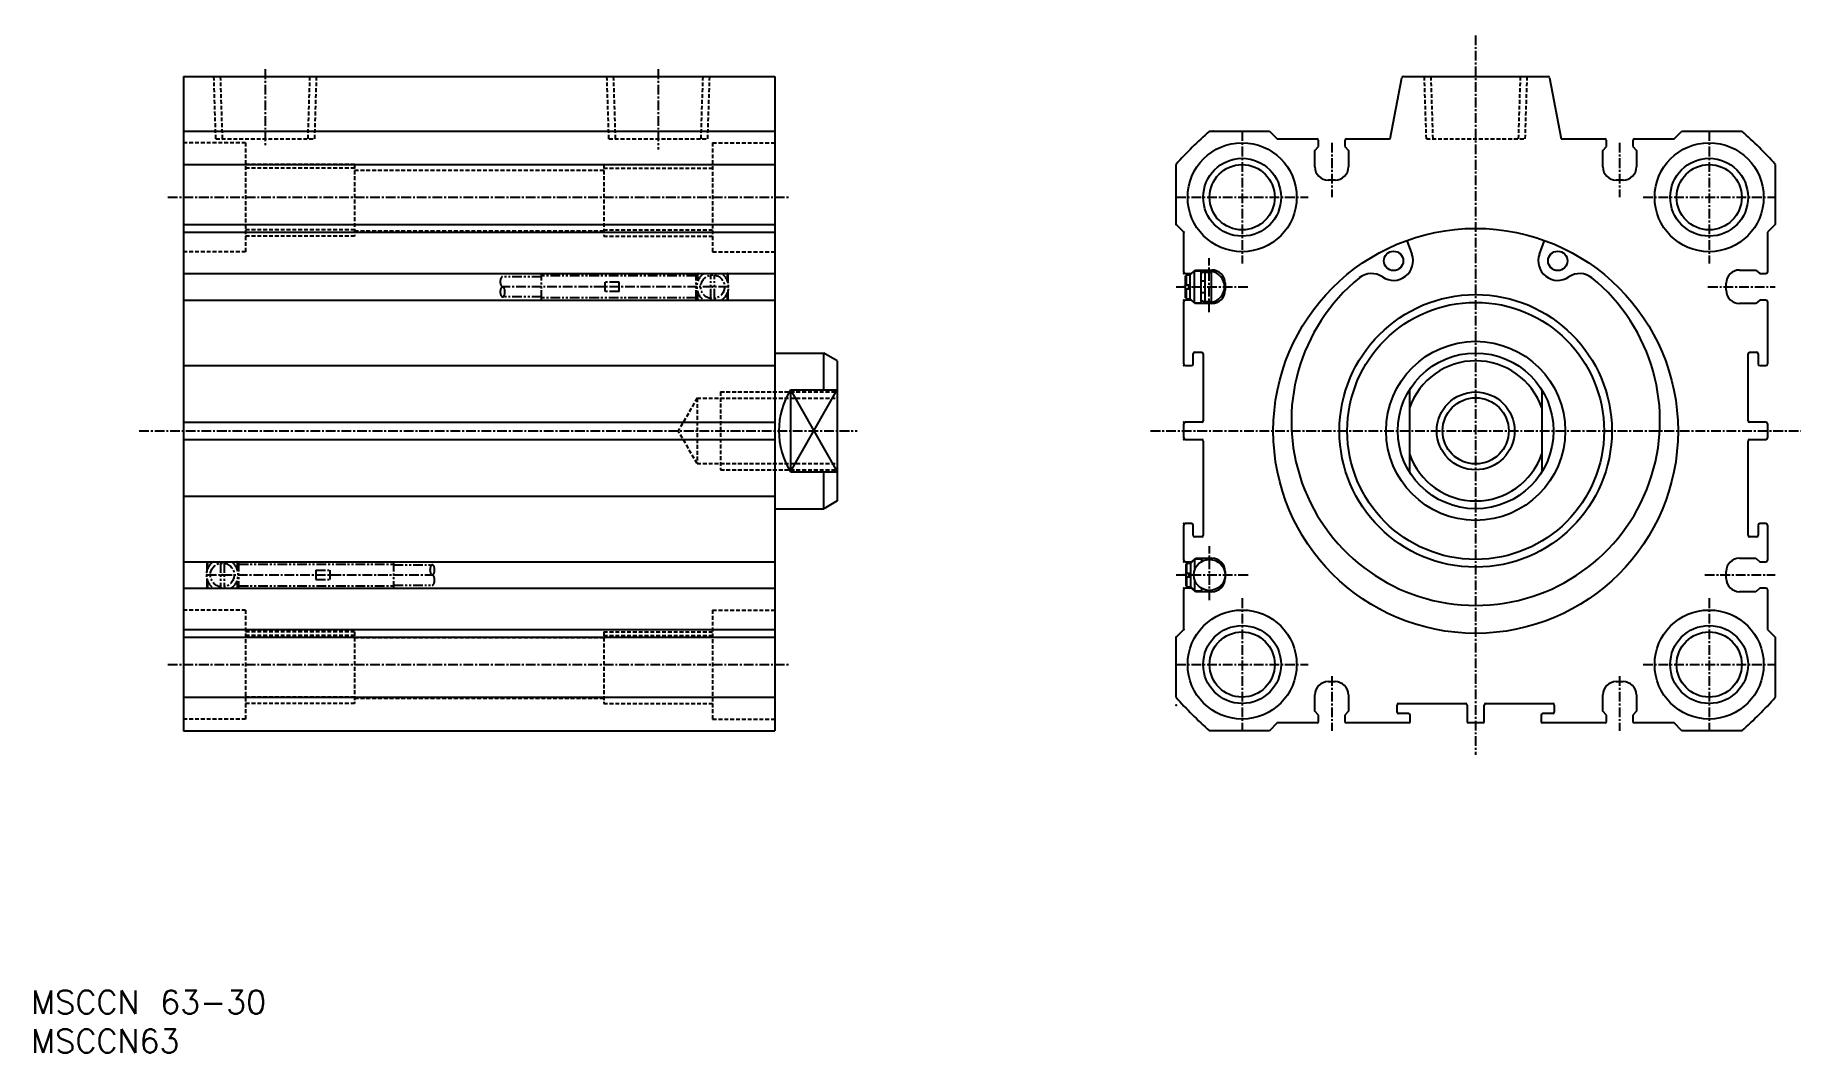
# Model space of a CAD drawing. Extents: x 1 to 227, y 0 to 131.
import ezdxf

# ---------------------------------------------------------------- set-up
doc = ezdxf.new("R2010")
doc.units = 0
for name, pattern in [('CENTER', [2, 1.25, -0.25, 0.25, -0.25]), ('DASHED', [0.75, 0.5, -0.25]), ('PHANTOM', [2.5, 1.25, -0.25, 0.25, -0.25, 0.25, -0.25])]:
    doc.linetypes.add(name, pattern=pattern)
doc.layers.get('0').update_dxf_attribs({"linetype": 'CONTINUOUS'})
doc.layers.add('CENTER', color=1, linetype='CENTER')
doc.styles.get("Standard").update_dxf_attribs({"font": 'txt.shx'})

# ---------------------------------------------------------------- blocks, each defined once
blk = doc.blocks.new('*U9')
at = {"color": 7, "linetype": 'CONTINUOUS'}
blk.add_text('MSCCN63', height=3, dxfattribs=at).set_placement((0, 0))
blk = doc.blocks.new('*U10')
at = {"color": 7, "linetype": 'CONTINUOUS'}
blk.add_text('MSCCN 63-30', height=3, dxfattribs=at).set_placement((0, 5))

msp = doc.modelspace()

# ---------------------------------------------------------------- linework, layer by layer
at = {"color": 7, "linetype": 'CONTINUOUS'}
for p, q in [((19.54, 125.34), (95.54, 125.34)), ((19.54, 125.34), (19.54, 41.34)), ((95.54, 125.34), (95.54, 41.34)), ((174.57, 117.34), (176.08, 125.18)), ((176.28, 125.34), (194.86, 125.34)), ((195.06, 125.18), (196.57, 117.34)), ((19.54, 118.34), (95.54, 118.34)), ((151.36, 118.34), (159.07, 118.34)), ((159.07, 118.34), (160.07, 117.34)), ((211.07, 117.34), (212.07, 118.34)), ((212.07, 118.34), (219.77, 118.34)), ((160.07, 117.34), (165.17, 117.34)), ((164.92, 115.84), (165.37, 116.34)), ((164.92, 113.74), (164.92, 115.84)), ((165.37, 116.34), (165.37, 117.14)), ((168.77, 117.14), (168.77, 116.34)), ((168.77, 116.34), (169.22, 115.84)), ((168.97, 117.34), (174.57, 117.34)), ((169.22, 115.84), (169.22, 113.74)), ((196.57, 117.34), (202.17, 117.34)), ((201.92, 115.84), (202.37, 116.34)), ((201.92, 113.74), (201.92, 115.84)), ((202.37, 116.34), (202.37, 117.14)), ((205.77, 117.14), (205.77, 116.34)), ((205.77, 116.34), (206.22, 115.84)), ((205.97, 117.34), (211.07, 117.34)), ((206.22, 115.84), (206.22, 113.74)), ((19.54, 114.04), (95.54, 114.04)), ((147.07, 106.34), (147.07, 114.04)), ((224.07, 114.04), (224.07, 106.34)), ((167.52, 112.04), (166.62, 112.04)), ((204.52, 112.04), (203.62, 112.04)), ((19.54, 106.34), (95.54, 106.34)), ((19.54, 105.34), (95.54, 105.34)), ((148.07, 105.34), (147.07, 106.34)), ((148.07, 100.24), (148.07, 105.34)), ((224.07, 106.34), (223.07, 105.34)), ((223.07, 105.34), (223.07, 100.24)), ((176.73, 104.29), (177.37, 102.52)), ((193.77, 102.52), (194.41, 104.29)), ((19.54, 100.04), (95.54, 100.04)), ((148.27, 100.04), (149.07, 100.04)), ((148.41, 99.87), (148.91, 99.87)), ((148.41, 98.59), (148.41, 99.87)), ((148.91, 99.87), (149.43, 100.39)), ((148.91, 96.81), (148.91, 99.87)), ((149.07, 100.04), (149.57, 100.49)), ((149.43, 100.39), (150.31, 100.39)), ((149.43, 96.29), (149.43, 100.39)), ((149.57, 100.49), (151.67, 100.49)), ((150.31, 96.29), (150.31, 100.39)), ((150.81, 96.44), (150.81, 100.24)), ((150.81, 100.24), (151.61, 100.24)), ((151.61, 96.36), (151.61, 100.32)), ((219.47, 100.49), (221.57, 100.49)), ((221.57, 100.49), (222.07, 100.04)), ((222.07, 100.04), (222.87, 100.04)), ((148.31, 96.94), (148.31, 99.74)), ((148.31, 99.74), (148.41, 99.74)), ((148.41, 98.59), (148.91, 98.59)), ((148.41, 96.81), (148.41, 98.09)), ((148.41, 98.09), (148.91, 98.09)), ((150.31, 99.09), (150.81, 99.09)), ((150.31, 97.59), (150.81, 97.59)), ((153.37, 98.79), (153.37, 97.89)), ((217.77, 97.89), (217.77, 98.79)), ((19.54, 96.64), (95.54, 96.64)), ((148.07, 88.44), (148.07, 96.44)), ((149.07, 96.64), (148.27, 96.64)), ((148.31, 96.94), (148.41, 96.94)), ((148.41, 96.81), (148.91, 96.81)), ((149.43, 96.29), (148.91, 96.81)), ((149.57, 96.19), (149.07, 96.64)), ((149.43, 96.29), (150.31, 96.29)), ((151.67, 96.19), (149.57, 96.19)), ((150.81, 96.44), (151.61, 96.44)), ((221.57, 96.19), (219.47, 96.19)), ((222.07, 96.64), (221.57, 96.19)), ((222.87, 96.64), (222.07, 96.64)), ((223.07, 96.44), (223.07, 88.44)), ((95.54, 89.84), (101.81, 89.84)), ((101.81, 85.11), (101.81, 89.84)), ((103.54, 88.84), (101.81, 89.84)), ((103.54, 88.84), (103.54, 79.84)), ((149.27, 88.44), (149.27, 89.74)), ((149.47, 89.94), (150.37, 89.94)), ((150.57, 89.74), (150.57, 81.14)), ((220.57, 81.14), (220.57, 89.74)), ((220.77, 89.94), (221.67, 89.94)), ((221.87, 89.74), (221.87, 88.44)), ((19.54, 88.24), (95.54, 88.24)), ((148.27, 88.24), (149.07, 88.24)), ((222.07, 88.24), (222.87, 88.24)), ((97.54, 85.11), (103.54, 85.11)), ((97.54, 85.11), (103.54, 74.57)), ((97.54, 74.57), (103.54, 85.11)), ((97.54, 85.11), (97.54, 74.57)), ((177.07, 85.11), (177.07, 74.57)), ((194.07, 85.11), (194.07, 74.57)), ((19.54, 80.94), (95.54, 80.94)), ((103.54, 79.84), (103.54, 70.84)), ((148.07, 78.94), (148.07, 80.74)), ((150.37, 80.94), (148.27, 80.94)), ((222.87, 80.94), (220.77, 80.94)), ((223.07, 80.74), (223.07, 78.94)), ((19.54, 78.74), (95.54, 78.74)), ((148.27, 78.74), (150.37, 78.74)), ((150.57, 78.54), (150.57, 66.44)), ((220.57, 66.44), (220.57, 78.54)), ((220.77, 78.74), (222.87, 78.74)), ((97.54, 74.57), (103.54, 74.57)), ((101.81, 69.84), (101.81, 74.57)), ((19.54, 71.44), (95.54, 71.44)), ((103.54, 70.84), (101.81, 69.84)), ((95.54, 69.84), (101.81, 69.84)), ((148.07, 63.24), (148.07, 67.74)), ((149.07, 67.94), (148.27, 67.94)), ((149.27, 66.44), (149.27, 67.74)), ((150.37, 66.24), (149.47, 66.24)), ((221.67, 66.24), (220.77, 66.24)), ((221.87, 67.74), (221.87, 66.44)), ((222.87, 67.94), (222.07, 67.94)), ((223.07, 67.74), (223.07, 63.24)), ((19.54, 63.04), (95.54, 63.04)), ((148.27, 63.04), (149.07, 63.04)), ((148.37, 59.94), (148.37, 62.74)), ((148.37, 62.74), (148.47, 62.74)), ((148.47, 62.87), (148.97, 62.87)), ((148.47, 61.59), (148.47, 62.87)), ((148.47, 61.59), (148.97, 61.59)), ((148.97, 62.87), (149.49, 63.39)), ((148.97, 59.81), (148.97, 62.87)), ((149.07, 63.04), (149.57, 63.49)), ((149.49, 63.39), (150.37, 63.39)), ((149.49, 62.02), (149.49, 63.39)), ((149.57, 63.49), (151.67, 63.49)), ((150.37, 63.07), (150.37, 63.39)), ((153.37, 61.79), (153.37, 60.89)), ((217.77, 60.89), (217.77, 61.79)), ((219.47, 63.49), (221.57, 63.49)), ((221.57, 63.49), (222.07, 63.04)), ((222.07, 63.04), (222.87, 63.04)), ((19.54, 59.64), (95.54, 59.64)), ((148.07, 54.34), (148.07, 59.44)), ((149.07, 59.64), (148.27, 59.64)), ((148.37, 59.94), (148.47, 59.94)), ((148.47, 59.81), (148.47, 61.09)), ((148.47, 61.09), (148.97, 61.09)), ((148.47, 59.81), (148.97, 59.81)), ((149.49, 59.29), (148.97, 59.81)), ((149.57, 59.19), (149.07, 59.64)), ((149.49, 59.29), (149.49, 60.66)), ((149.49, 59.29), (150.37, 59.29)), ((151.67, 59.19), (149.57, 59.19)), ((150.37, 59.29), (150.37, 59.61)), ((221.57, 59.19), (219.47, 59.19)), ((222.07, 59.64), (221.57, 59.19)), ((222.87, 59.64), (222.07, 59.64)), ((223.07, 59.44), (223.07, 54.34)), ((19.54, 54.34), (95.54, 54.34)), ((19.54, 53.34), (95.54, 53.34)), ((147.07, 53.34), (148.07, 54.34)), ((147.07, 45.63), (147.07, 53.34)), ((223.07, 54.34), (224.07, 53.34)), ((224.07, 53.34), (224.07, 45.63)), ((166.62, 47.64), (167.52, 47.64)), ((203.62, 47.64), (204.52, 47.64)), ((19.54, 45.63), (95.54, 45.63)), ((164.92, 43.84), (164.92, 45.94)), ((169.22, 45.94), (169.22, 43.84)), ((201.92, 43.84), (201.92, 45.94)), ((206.22, 45.94), (206.22, 43.84)), ((165.37, 43.34), (164.92, 43.84)), ((165.37, 42.54), (165.37, 43.34)), ((169.22, 43.84), (168.77, 43.34)), ((168.77, 43.34), (168.77, 42.54)), ((175.47, 43.74), (175.47, 44.64)), ((175.67, 44.84), (184.27, 44.84)), ((176.97, 43.54), (175.67, 43.54)), ((177.17, 42.54), (177.17, 43.34)), ((184.47, 44.64), (184.47, 42.54)), ((186.67, 42.54), (186.67, 44.64)), ((186.87, 44.84), (195.47, 44.84)), ((193.97, 43.34), (193.97, 42.54)), ((195.47, 43.54), (194.17, 43.54)), ((195.67, 44.64), (195.67, 43.74)), ((202.37, 43.34), (201.92, 43.84)), ((202.37, 42.54), (202.37, 43.34)), ((206.22, 43.84), (205.77, 43.34)), ((205.77, 43.34), (205.77, 42.54)), ((19.54, 41.34), (95.54, 41.34)), ((159.07, 41.34), (151.36, 41.34)), ((160.07, 42.34), (159.07, 41.34)), ((165.17, 42.34), (160.07, 42.34)), ((176.97, 42.34), (168.97, 42.34)), ((186.47, 42.34), (184.67, 42.34)), ((202.17, 42.34), (194.17, 42.34)), ((211.07, 42.34), (205.97, 42.34)), ((212.07, 41.34), (211.07, 42.34)), ((219.77, 41.34), (212.07, 41.34))]:
    msp.add_line(p, q, dxfattribs=at)
at = {"color": 3, "linetype": 'DASHED'}
for p, q in [((23.71, 117.34), (23.46, 125.34)), ((24.57, 117.34), (24.32, 125.34)), ((35.76, 125.34), (35.51, 117.34)), ((36.62, 125.34), (36.37, 117.34)), ((74.21, 117.34), (73.96, 125.34)), ((75.07, 117.34), (74.82, 125.34)), ((86.26, 125.34), (86.01, 117.34)), ((87.12, 125.34), (86.87, 117.34)), ((179.24, 117.34), (178.99, 125.34)), ((180.1, 117.34), (179.85, 125.34)), ((191.29, 125.34), (191.04, 117.34)), ((192.15, 125.34), (191.9, 117.34)), ((27.54, 116.84), (19.54, 116.84)), ((23.71, 117.34), (36.37, 117.34)), ((27.54, 116.84), (27.54, 102.84)), ((74.21, 117.34), (86.87, 117.34)), ((87.54, 116.84), (95.54, 116.84)), ((87.54, 116.84), (87.54, 102.84)), ((179.24, 117.34), (191.9, 117.34)), ((41.54, 114.03), (27.54, 114.03)), ((41.54, 113.56), (27.54, 113.56)), ((41.54, 114.03), (41.54, 104.84)), ((73.54, 114.03), (87.54, 114.03)), ((73.54, 114.03), (73.54, 104.84)), ((73.54, 113.56), (87.54, 113.56)), ((41.54, 113.33), (73.54, 113.33)), ((41.54, 105.65), (27.54, 105.65)), ((41.54, 104.84), (27.54, 104.84)), ((41.54, 105.54), (73.54, 105.54)), ((73.54, 105.65), (87.54, 105.65)), ((73.54, 104.84), (87.54, 104.84)), ((27.54, 102.84), (19.54, 102.84)), ((87.54, 102.84), (95.54, 102.84)), ((85.54, 84.03), (83.12, 79.84)), ((85.54, 84.03), (103.54, 84.03)), ((85.54, 84.03), (85.54, 75.65)), ((88.54, 84.84), (88.54, 74.84)), ((88.54, 84.84), (103.54, 84.84)), ((85.54, 75.65), (83.12, 79.84)), ((85.54, 75.65), (103.54, 75.65)), ((88.54, 74.84), (103.54, 74.84)), ((27.54, 56.84), (19.54, 56.84)), ((27.54, 56.84), (27.54, 42.84)), ((87.54, 56.84), (95.54, 56.84)), ((87.54, 56.84), (87.54, 42.84)), ((41.54, 54.03), (27.54, 54.03)), ((41.54, 53.56), (27.54, 53.56)), ((41.54, 54.03), (41.54, 44.84)), ((41.54, 53.33), (73.54, 53.33)), ((73.54, 54.03), (87.54, 54.03)), ((73.54, 54.03), (73.54, 44.84)), ((73.54, 53.56), (87.54, 53.56)), ((41.54, 45.65), (27.54, 45.65)), ((41.54, 45.54), (73.54, 45.54)), ((73.54, 45.65), (87.54, 45.65)), ((41.54, 44.84), (27.54, 44.84)), ((73.54, 44.84), (87.54, 44.84)), ((27.54, 42.84), (19.54, 42.84)), ((87.54, 42.84), (95.54, 42.84))]:
    msp.add_line(p, q, dxfattribs=at)
at = {"color": 7, "linetype": 'PHANTOM'}
for p, q in [((65.54, 96.64), (65.54, 100.04)), ((85.44, 96.64), (85.44, 100.04)), ((85.64, 99.11), (85.64, 99.94)), ((87.29, 96.83), (87.29, 99.85)), ((87.79, 96.83), (87.79, 99.85)), ((89.44, 99.11), (89.44, 99.94)), ((89.54, 98.79), (89.54, 100.04)), ((65.54, 99.64), (60.55, 99.64)), ((85.44, 99.74), (65.54, 99.74)), ((73.74, 97.74), (73.74, 98.94)), ((75.54, 98.94), (73.74, 98.94)), ((75.54, 97.74), (73.74, 97.74)), ((75.54, 97.74), (75.54, 98.94)), ((85.64, 96.74), (85.64, 97.57)), ((89.44, 96.74), (89.44, 97.57)), ((89.54, 96.64), (89.54, 97.89)), ((65.54, 97.04), (60.55, 97.04)), ((85.44, 96.94), (65.54, 96.94)), ((22.54, 63.04), (22.54, 61.79)), ((22.64, 62.94), (22.64, 62.11)), ((24.29, 62.85), (24.29, 59.83)), ((24.79, 62.85), (24.79, 59.83)), ((26.44, 62.94), (26.44, 62.11)), ((26.64, 63.04), (26.64, 59.64)), ((26.64, 62.74), (46.54, 62.74)), ((36.54, 61.94), (36.54, 60.74)), ((36.54, 61.94), (38.34, 61.94)), ((38.34, 61.94), (38.34, 60.74)), ((46.54, 63.04), (46.54, 59.64)), ((46.54, 62.64), (51.51, 62.64)), ((22.54, 60.89), (22.54, 59.64)), ((22.64, 60.57), (22.64, 59.74)), ((26.44, 60.57), (26.44, 59.74)), ((26.64, 59.94), (46.54, 59.94)), ((36.54, 60.74), (38.34, 60.74)), ((46.54, 60.04), (51.53, 60.04))]:
    msp.add_line(p, q, dxfattribs=at)
for points in [[(60.55, 99.64, 0), (60.54, 99.64, 0), (60.54, 99.64, 0), (60.53, 99.64, 0), (60.52, 99.63, 0), (60.52, 99.63, 0), (60.51, 99.63, 0), (60.5, 99.63, 0), (60.49, 99.63, 0), (60.49, 99.62, 0), (60.48, 99.62, 0), (60.47, 99.61, 0), (60.47, 99.61, 0), (60.46, 99.61, 0), (60.45, 99.6, 0), (60.44, 99.59, 0), (60.44, 99.59, 0), (60.43, 99.58, 0), (60.42, 99.58, 0), (60.42, 99.57, 0), (60.41, 99.56, 0), (60.4, 99.55, 0), (60.4, 99.55, 0), (60.39, 99.54, 0), (60.39, 99.53, 0), (60.38, 99.52, 0), (60.37, 99.51, 0), (60.37, 99.5, 0), (60.36, 99.49, 0), (60.36, 99.48, 0), (60.35, 99.47, 0), (60.35, 99.46, 0), (60.34, 99.45, 0), (60.33, 99.44, 0), (60.33, 99.42, 0), (60.33, 99.41, 0), (60.32, 99.4, 0), (60.32, 99.39, 0), (60.31, 99.38, 0), (60.31, 99.36, 0), (60.3, 99.35, 0), (60.3, 99.34, 0), (60.29, 99.32, 0), (60.29, 99.31, 0), (60.29, 99.29, 0), (60.28, 99.28, 0), (60.28, 99.27, 0), (60.28, 99.25, 0), (60.28, 99.24, 0), (60.27, 99.22, 0), (60.27, 99.21, 0), (60.27, 99.19, 0), (60.27, 99.18, 0), (60.26, 99.16, 0), (60.26, 99.15, 0), (60.26, 99.13, 0), (60.26, 99.11, 0), (60.26, 99.1, 0), (60.26, 99.08, 0), (60.25, 99.07, 0), (60.25, 99.05, 0), (60.25, 99.04, 0), (60.25, 99.02, 0), (60.25, 99, 0), (60.25, 98.99, 0), (60.25, 98.97, 0), (60.25, 98.96, 0), (60.25, 98.94, 0), (60.25, 98.92, 0), (60.25, 98.91, 0), (60.26, 98.89, 0), (60.26, 98.88, 0), (60.26, 98.86, 0), (60.26, 98.85, 0), (60.26, 98.83, 0), (60.26, 98.81, 0), (60.27, 98.8, 0), (60.27, 98.78, 0), (60.27, 98.77, 0), (60.27, 98.75, 0), (60.28, 98.74, 0), (60.28, 98.72, 0), (60.28, 98.71, 0), (60.28, 98.7, 0), (60.29, 98.68, 0), (60.29, 98.67, 0), (60.29, 98.65, 0), (60.3, 98.64, 0), (60.3, 98.63, 0), (60.31, 98.61, 0), (60.31, 98.6, 0), (60.32, 98.59, 0), (60.32, 98.58, 0), (60.33, 98.56, 0), (60.33, 98.55, 0), (60.33, 98.54, 0), (60.34, 98.53, 0), (60.35, 98.52, 0), (60.35, 98.51, 0), (60.36, 98.5, 0), (60.36, 98.49, 0), (60.37, 98.48, 0), (60.37, 98.47, 0), (60.38, 98.46, 0), (60.39, 98.45, 0), (60.39, 98.44, 0), (60.4, 98.43, 0), (60.4, 98.42, 0), (60.41, 98.41, 0), (60.42, 98.41, 0), (60.42, 98.4, 0), (60.43, 98.39, 0), (60.44, 98.39, 0), (60.44, 98.38, 0), (60.45, 98.38, 0), (60.46, 98.37, 0), (60.47, 98.37, 0), (60.47, 98.36, 0), (60.48, 98.36, 0), (60.49, 98.35, 0), (60.49, 98.35, 0), (60.5, 98.35, 0), (60.51, 98.34, 0), (60.52, 98.34, 0), (60.52, 98.34, 0), (60.53, 98.34, 0), (60.54, 98.34, 0), (60.54, 98.34, 0), (60.55, 98.34, 0)], [(60.55, 97.04, 0), (60.57, 97.04, 0), (60.58, 97.04, 0), (60.6, 97.04, 0), (60.61, 97.05, 0), (60.63, 97.06, 0), (60.64, 97.07, 0), (60.65, 97.08, 0), (60.67, 97.09, 0), (60.68, 97.1, 0), (60.69, 97.11, 0), (60.71, 97.13, 0), (60.72, 97.15, 0), (60.73, 97.17, 0), (60.74, 97.19, 0), (60.75, 97.21, 0), (60.76, 97.23, 0), (60.77, 97.25, 0), (60.78, 97.28, 0), (60.79, 97.3, 0), (60.8, 97.33, 0), (60.81, 97.35, 0), (60.82, 97.38, 0), (60.82, 97.41, 0), (60.83, 97.44, 0), (60.83, 97.47, 0), (60.84, 97.5, 0), (60.84, 97.53, 0), (60.85, 97.56, 0), (60.85, 97.59, 0), (60.85, 97.62, 0), (60.85, 97.66, 0), (60.85, 97.69, 0), (60.85, 97.72, 0), (60.85, 97.75, 0), (60.85, 97.78, 0), (60.85, 97.81, 0), (60.84, 97.85, 0), (60.84, 97.88, 0), (60.83, 97.91, 0), (60.83, 97.94, 0), (60.82, 97.97, 0), (60.82, 97.99, 0), (60.81, 98.02, 0), (60.8, 98.05, 0), (60.79, 98.08, 0), (60.78, 98.1, 0), (60.77, 98.12, 0), (60.76, 98.15, 0), (60.75, 98.17, 0), (60.74, 98.19, 0), (60.73, 98.21, 0), (60.72, 98.23, 0), (60.71, 98.25, 0), (60.69, 98.26, 0), (60.68, 98.28, 0), (60.67, 98.29, 0), (60.65, 98.3, 0), (60.64, 98.31, 0), (60.63, 98.32, 0), (60.61, 98.33, 0), (60.6, 98.33, 0), (60.58, 98.33, 0), (60.57, 98.34, 0), (60.55, 98.34, 0), (60.54, 98.34, 0), (60.52, 98.33, 0), (60.51, 98.33, 0), (60.49, 98.33, 0), (60.48, 98.32, 0), (60.47, 98.31, 0), (60.45, 98.3, 0), (60.44, 98.29, 0), (60.42, 98.28, 0), (60.41, 98.26, 0), (60.4, 98.25, 0), (60.39, 98.23, 0), (60.37, 98.21, 0), (60.36, 98.19, 0), (60.35, 98.17, 0), (60.34, 98.15, 0), (60.33, 98.12, 0), (60.32, 98.1, 0), (60.31, 98.08, 0), (60.3, 98.05, 0), (60.29, 98.02, 0), (60.29, 97.99, 0), (60.28, 97.97, 0), (60.28, 97.94, 0), (60.27, 97.91, 0), (60.27, 97.88, 0), (60.26, 97.85, 0), (60.26, 97.81, 0), (60.26, 97.78, 0), (60.25, 97.75, 0), (60.25, 97.72, 0), (60.25, 97.69, 0), (60.25, 97.66, 0), (60.25, 97.62, 0), (60.26, 97.59, 0), (60.26, 97.56, 0), (60.26, 97.53, 0), (60.27, 97.5, 0), (60.27, 97.47, 0), (60.28, 97.44, 0), (60.28, 97.41, 0), (60.29, 97.38, 0), (60.29, 97.35, 0), (60.3, 97.33, 0), (60.31, 97.3, 0), (60.32, 97.28, 0), (60.33, 97.25, 0), (60.34, 97.23, 0), (60.35, 97.21, 0), (60.36, 97.19, 0), (60.37, 97.17, 0), (60.39, 97.15, 0), (60.4, 97.13, 0), (60.41, 97.11, 0), (60.42, 97.1, 0), (60.44, 97.09, 0), (60.45, 97.08, 0), (60.47, 97.07, 0), (60.48, 97.06, 0), (60.49, 97.05, 0), (60.51, 97.04, 0), (60.52, 97.04, 0), (60.54, 97.04, 0), (60.55, 97.04, 0)], [(51.52, 62.64, 0), (51.51, 62.64, 0), (51.49, 62.63, 0), (51.48, 62.63, 0), (51.47, 62.63, 0), (51.45, 62.62, 0), (51.44, 62.61, 0), (51.42, 62.6, 0), (51.41, 62.59, 0), (51.4, 62.58, 0), (51.38, 62.56, 0), (51.37, 62.55, 0), (51.36, 62.53, 0), (51.35, 62.51, 0), (51.33, 62.49, 0), (51.32, 62.47, 0), (51.31, 62.45, 0), (51.3, 62.42, 0), (51.29, 62.4, 0), (51.28, 62.38, 0), (51.27, 62.35, 0), (51.27, 62.32, 0), (51.26, 62.29, 0), (51.25, 62.27, 0), (51.25, 62.24, 0), (51.24, 62.21, 0), (51.24, 62.18, 0), (51.23, 62.15, 0), (51.23, 62.11, 0), (51.23, 62.08, 0), (51.23, 62.05, 0), (51.22, 62.02, 0), (51.22, 61.99, 0), (51.22, 61.96, 0), (51.23, 61.92, 0), (51.23, 61.89, 0), (51.23, 61.86, 0), (51.23, 61.83, 0), (51.24, 61.8, 0), (51.24, 61.77, 0), (51.25, 61.74, 0), (51.25, 61.71, 0), (51.26, 61.68, 0), (51.27, 61.65, 0), (51.27, 61.63, 0), (51.28, 61.6, 0), (51.29, 61.58, 0), (51.3, 61.55, 0), (51.31, 61.53, 0), (51.32, 61.51, 0), (51.33, 61.49, 0), (51.35, 61.47, 0), (51.36, 61.45, 0), (51.37, 61.43, 0), (51.38, 61.41, 0), (51.4, 61.4, 0), (51.41, 61.39, 0), (51.42, 61.38, 0), (51.44, 61.37, 0), (51.45, 61.36, 0), (51.47, 61.35, 0), (51.48, 61.34, 0), (51.49, 61.34, 0), (51.51, 61.34, 0), (51.52, 61.34, 0), (51.54, 61.34, 0), (51.55, 61.34, 0), (51.57, 61.34, 0), (51.58, 61.35, 0), (51.6, 61.36, 0), (51.61, 61.37, 0), (51.62, 61.38, 0), (51.64, 61.39, 0), (51.65, 61.4, 0), (51.67, 61.41, 0), (51.68, 61.43, 0), (51.69, 61.45, 0), (51.7, 61.47, 0), (51.71, 61.49, 0), (51.73, 61.51, 0), (51.74, 61.53, 0), (51.75, 61.55, 0), (51.76, 61.58, 0), (51.76, 61.6, 0), (51.77, 61.63, 0), (51.78, 61.65, 0), (51.79, 61.68, 0), (51.79, 61.71, 0), (51.8, 61.74, 0), (51.81, 61.77, 0), (51.81, 61.8, 0), (51.81, 61.83, 0), (51.82, 61.86, 0), (51.82, 61.89, 0), (51.82, 61.92, 0), (51.82, 61.96, 0), (51.82, 61.99, 0), (51.82, 62.02, 0), (51.82, 62.05, 0), (51.82, 62.08, 0), (51.82, 62.11, 0), (51.81, 62.15, 0), (51.81, 62.18, 0), (51.81, 62.21, 0), (51.8, 62.24, 0), (51.79, 62.27, 0), (51.79, 62.29, 0), (51.78, 62.32, 0), (51.77, 62.35, 0), (51.76, 62.38, 0), (51.76, 62.4, 0), (51.75, 62.42, 0), (51.74, 62.45, 0), (51.73, 62.47, 0), (51.71, 62.49, 0), (51.7, 62.51, 0), (51.69, 62.53, 0), (51.68, 62.55, 0), (51.67, 62.56, 0), (51.65, 62.58, 0), (51.64, 62.59, 0), (51.62, 62.6, 0), (51.61, 62.61, 0), (51.6, 62.62, 0), (51.58, 62.63, 0), (51.57, 62.63, 0), (51.55, 62.63, 0), (51.54, 62.64, 0), (51.52, 62.64, 0)], [(51.52, 60.04, 0), (51.53, 60.04, 0), (51.54, 60.04, 0), (51.55, 60.04, 0), (51.55, 60.04, 0), (51.56, 60.04, 0), (51.57, 60.04, 0), (51.58, 60.05, 0), (51.58, 60.05, 0), (51.59, 60.05, 0), (51.6, 60.06, 0), (51.6, 60.06, 0), (51.61, 60.07, 0), (51.62, 60.07, 0), (51.62, 60.08, 0), (51.63, 60.08, 0), (51.64, 60.09, 0), (51.65, 60.09, 0), (51.65, 60.1, 0), (51.66, 60.11, 0), (51.67, 60.11, 0), (51.67, 60.12, 0), (51.68, 60.13, 0), (51.68, 60.14, 0), (51.69, 60.15, 0), (51.7, 60.16, 0), (51.7, 60.17, 0), (51.71, 60.18, 0), (51.71, 60.19, 0), (51.72, 60.2, 0), (51.73, 60.21, 0), (51.73, 60.22, 0), (51.74, 60.23, 0), (51.74, 60.24, 0), (51.75, 60.25, 0), (51.75, 60.26, 0), (51.76, 60.28, 0), (51.76, 60.29, 0), (51.76, 60.3, 0), (51.77, 60.31, 0), (51.77, 60.33, 0), (51.78, 60.34, 0), (51.78, 60.35, 0), (51.78, 60.37, 0), (51.79, 60.38, 0), (51.79, 60.4, 0), (51.79, 60.41, 0), (51.8, 60.42, 0), (51.8, 60.44, 0), (51.8, 60.45, 0), (51.81, 60.47, 0), (51.81, 60.48, 0), (51.81, 60.5, 0), (51.81, 60.51, 0), (51.81, 60.53, 0), (51.82, 60.55, 0), (51.82, 60.56, 0), (51.82, 60.58, 0), (51.82, 60.59, 0), (51.82, 60.61, 0), (51.82, 60.62, 0), (51.82, 60.64, 0), (51.82, 60.66, 0), (51.82, 60.67, 0), (51.82, 60.69, 0), (51.82, 60.7, 0), (51.82, 60.72, 0), (51.82, 60.74, 0), (51.82, 60.75, 0), (51.82, 60.77, 0), (51.82, 60.78, 0), (51.82, 60.8, 0), (51.82, 60.81, 0), (51.82, 60.83, 0), (51.81, 60.85, 0), (51.81, 60.86, 0), (51.81, 60.88, 0), (51.81, 60.89, 0), (51.81, 60.91, 0), (51.8, 60.92, 0), (51.8, 60.94, 0), (51.8, 60.95, 0), (51.79, 60.97, 0), (51.79, 60.98, 0), (51.79, 60.99, 0), (51.78, 61.01, 0), (51.78, 61.02, 0), (51.78, 61.04, 0), (51.77, 61.05, 0), (51.77, 61.06, 0), (51.76, 61.08, 0), (51.76, 61.09, 0), (51.76, 61.1, 0), (51.75, 61.11, 0), (51.75, 61.12, 0), (51.74, 61.14, 0), (51.74, 61.15, 0), (51.73, 61.16, 0), (51.73, 61.17, 0), (51.72, 61.18, 0), (51.71, 61.19, 0), (51.71, 61.2, 0), (51.7, 61.21, 0), (51.7, 61.22, 0), (51.69, 61.23, 0), (51.68, 61.24, 0), (51.68, 61.25, 0), (51.67, 61.25, 0), (51.67, 61.26, 0), (51.66, 61.27, 0), (51.65, 61.28, 0), (51.65, 61.28, 0), (51.64, 61.29, 0), (51.63, 61.29, 0), (51.62, 61.3, 0), (51.62, 61.31, 0), (51.61, 61.31, 0), (51.6, 61.31, 0), (51.6, 61.32, 0), (51.59, 61.32, 0), (51.58, 61.33, 0), (51.58, 61.33, 0), (51.57, 61.33, 0), (51.56, 61.33, 0), (51.55, 61.33, 0), (51.55, 61.34, 0), (51.54, 61.34, 0), (51.53, 61.34, 0), (51.52, 61.34, 0)]]:
    msp.add_polyline3d(points, dxfattribs=at)
at = {"color": 7, "linetype": 'CONTINUOUS'}
for centre, radius in [((155.57, 109.84), 7), ((215.57, 109.84), 7), ((155.57, 109.84), 4.19), ((215.57, 109.84), 4.19), ((185.57, 79.84), 26), ((175.02, 101.67), 1.25), ((196.12, 101.67), 1.25), ((185.57, 79.84), 17.5), ((185.57, 79.84), 16.5), ((185.57, 79.84), 11.5), ((185.57, 79.84), 10), ((185.57, 79.84), 4.25), ((151.37, 61.34), 2), ((155.57, 49.84), 7), ((215.57, 49.84), 7), ((155.57, 49.84), 4.19), ((215.57, 49.84), 4.19)]:
    msp.add_circle(centre, radius, dxfattribs=at)
at = {"color": 3, "linetype": 'CONTINUOUS'}
for centre in [(155.57, 109.84), (215.57, 109.84), (185.57, 79.84), (155.57, 49.84), (215.57, 49.84)]:
    msp.add_circle(centre, 5, dxfattribs=at)
at = {"color": 7, "linetype": 'PHANTOM'}
for centre in [(87.54, 98.34), (24.54, 61.34)]:
    msp.add_circle(centre, 1.53, dxfattribs=at)
at = {"color": 7, "linetype": 'CONTINUOUS'}
for centre, radius, start, end in [((176.28, 125.14), 0.2, 90, 169.0947), ((194.86, 125.14), 0.2, 10.9053, 90), ((185.57, 79.84), 51.5, 131.6194, 138.3806), ((185.57, 79.84), 51.5, 41.6194, 48.3806), ((165.17, 117.14), 0.2, 0, 90), ((168.97, 117.14), 0.2, 90, 180), ((202.17, 117.14), 0.2, 0, 90), ((205.97, 117.14), 0.2, 90, 180), ((166.62, 113.74), 1.7, 180, 270), ((167.52, 113.74), 1.7, 270, 0), ((203.62, 113.74), 1.7, 180, 270), ((204.52, 113.74), 1.7, 270, 0), ((175.02, 101.67), 2.5, 235.7732, 19.8769), ((196.12, 101.67), 2.5, 160.1231, 304.2268), ((148.27, 100.24), 0.2, 180, 270), ((151.31, 98.34), 2, 239.9999, 120.0001), ((151.67, 98.79), 1.7, 0, 90), ((172.2, 97.54), 2.5, 55.7732, 129.1346), ((198.93, 97.54), 2.5, 50.8654, 124.2268), ((219.47, 98.79), 1.7, 90, 180), ((222.87, 100.24), 0.2, 270, 0), ((151.67, 97.89), 1.7, 270, 0), ((185.57, 81.11), 23.68, 129.1346, 50.8654), ((219.47, 97.89), 1.7, 180, 270), ((148.27, 96.44), 0.2, 90, 180), ((222.87, 96.44), 0.2, 0, 90), ((149.47, 89.74), 0.2, 90, 180), ((150.37, 89.74), 0.2, 0, 90), ((185.57, 79.84), 9, 19.1881, 160.8119), ((220.77, 89.74), 0.2, 90, 180), ((221.67, 89.74), 0.2, 0, 90), ((148.27, 88.44), 0.2, 180, 270), ((149.07, 88.44), 0.2, 270, 0), ((222.07, 88.44), 0.2, 180, 270), ((222.87, 88.44), 0.2, 270, 0), ((106.04, 79.84), 10, 148.2117, 211.7883), ((148.27, 80.74), 0.2, 90, 180), ((150.37, 81.14), 0.2, 270, 0), ((220.77, 81.14), 0.2, 180, 270), ((222.87, 80.74), 0.2, 0, 90), ((148.27, 78.94), 0.2, 180, 270), ((150.37, 78.54), 0.2, 0, 90), ((220.77, 78.54), 0.2, 90, 180), ((222.87, 78.94), 0.2, 270, 0), ((185.57, 79.84), 9, 199.1881, 340.8119), ((148.27, 67.74), 0.2, 90, 180), ((149.07, 67.74), 0.2, 0, 90), ((149.47, 66.44), 0.2, 180, 270), ((150.37, 66.44), 0.2, 270, 0), ((220.77, 66.44), 0.2, 180, 270), ((221.67, 66.44), 0.2, 270, 0), ((222.07, 67.74), 0.2, 90, 180), ((222.87, 67.74), 0.2, 0, 90), ((148.27, 63.24), 0.2, 180, 270), ((151.67, 61.79), 1.7, 0, 90), ((219.47, 61.79), 1.7, 90, 180), ((222.87, 63.24), 0.2, 270, 0), ((148.27, 59.44), 0.2, 90, 180), ((151.67, 60.89), 1.7, 270, 0), ((219.47, 60.89), 1.7, 180, 270), ((222.87, 59.44), 0.2, 0, 90), ((166.62, 45.94), 1.7, 90, 180), ((167.52, 45.94), 1.7, 0, 90), ((203.62, 45.94), 1.7, 90, 180), ((204.52, 45.94), 1.7, 0, 90), ((185.57, 79.84), 51.5, 221.6194, 228.3806), ((185.57, 79.84), 51.5, 311.6194, 318.3806), ((175.67, 44.64), 0.2, 90, 180), ((175.67, 43.74), 0.2, 180, 270), ((176.97, 43.34), 0.2, 0, 90), ((184.27, 44.64), 0.2, 0, 90), ((186.87, 44.64), 0.2, 90, 180), ((194.17, 43.34), 0.2, 90, 180), ((195.47, 44.64), 0.2, 0, 90), ((195.47, 43.74), 0.2, 270, 0), ((165.17, 42.54), 0.2, 270, 0), ((168.97, 42.54), 0.2, 180, 270), ((176.97, 42.54), 0.2, 270, 0), ((184.67, 42.54), 0.2, 180, 270), ((186.47, 42.54), 0.2, 270, 0), ((194.17, 42.54), 0.2, 180, 270), ((202.17, 42.54), 0.2, 270, 0), ((205.97, 42.54), 0.2, 180, 270)]:
    msp.add_arc(centre, radius, start, end, dxfattribs=at)
at = {"color": 7, "linetype": 'PHANTOM'}
for centre, radius, start, end in [((87.54, 98.34), 2.05, 123.9762, 236.0234), ((85.94, 99.94), 0.3, 160.5278, 180), ((87.54, 98.34), 2.05, 303.9765, 56.0238), ((89.14, 99.94), 0.3, 0, 19.4724), ((85.94, 96.74), 0.3, 180, 199.4708), ((89.14, 96.74), 0.3, 340.5293, 0), ((24.54, 61.34), 2.05, 123.9765, 236.0238), ((22.94, 62.94), 0.3, 160.5293, 180), ((24.54, 61.34), 2.05, 303.9762, 56.0234), ((26.14, 62.94), 0.3, 0, 19.4708), ((22.94, 59.74), 0.3, 180, 199.4724), ((26.14, 59.74), 0.3, 340.5278, 360)]:
    msp.add_arc(centre, radius, start, end, dxfattribs=at)
at = {"color": 7, "linetype": 'CONTINUOUS'}
for p in [(151.85, 118.34), (147.07, 106.34), (148.07, 105.34), (148.07, 100.04), (87.54, 98.34), (89.54, 98.34), (148.07, 98.34), (151.31, 98.34), (153.31, 98.34), (148.07, 96.64), (148.07, 88.24), (148.07, 80.94), (148.07, 78.74), (148.07, 67.94), (22.54, 61.34), (24.54, 61.34), (148.07, 63.04), (148.07, 61.34), (151.37, 61.34), (153.37, 61.34), (148.07, 59.64), (147.07, 53.34), (148.07, 54.34), (147.07, 44.62)]:
    msp.add_point(p, dxfattribs=at)
at = {"layer": 'CENTER', "color": 1, "linetype": 'CENTER'}
for p, q in [((185.57, 130.63), (185.57, 38.25)), ((30.04, 126.27), (30.04, 116.41)), ((80.54, 126.27), (80.54, 115.95)), ((155.57, 118.34), (155.57, 101.34)), ((215.57, 118.34), (215.57, 101.34)), ((167.07, 116.84), (167.07, 109.84)), ((204.07, 116.84), (204.07, 109.84)), ((17.54, 109.84), (97.54, 109.84)), ((147.07, 109.84), (164.07, 109.84)), ((207.07, 109.84), (224.07, 109.84)), ((151.31, 95.09), (151.31, 102.03)), ((89.54, 98.34), (60.55, 98.34)), ((147.07, 98.34), (156.28, 98.34)), ((215.42, 98.34), (224.07, 98.34)), ((13.85, 79.84), (106.1, 79.84)), ((143.81, 79.84), (227.33, 79.84)), ((151.37, 58.09), (151.37, 65.03)), ((22.54, 61.34), (51.53, 61.34)), ((147.07, 61.34), (156.42, 61.34)), ((215, 61.34), (224.07, 61.34)), ((155.57, 58.34), (155.57, 41.34)), ((215.57, 58.34), (215.57, 41.34)), ((17.54, 49.84), (97.54, 49.84)), ((147.07, 49.84), (164.07, 49.84)), ((167.07, 48.34), (167.07, 41.34)), ((204.07, 48.34), (204.07, 41.34)), ((207.07, 49.84), (224.07, 49.84))]:
    msp.add_line(p, q, dxfattribs=at)
msp.add_point((185.57, 79.84), dxfattribs=at)

# ---------------------------------------------------------------- block references
at = {"color": 7, "linetype": 'CONTINUOUS'}
for name in ['*U10', '*U9']:
    msp.add_blockref(name, (0, 0), dxfattribs=at)

doc.saveas('drawing.dxf')
